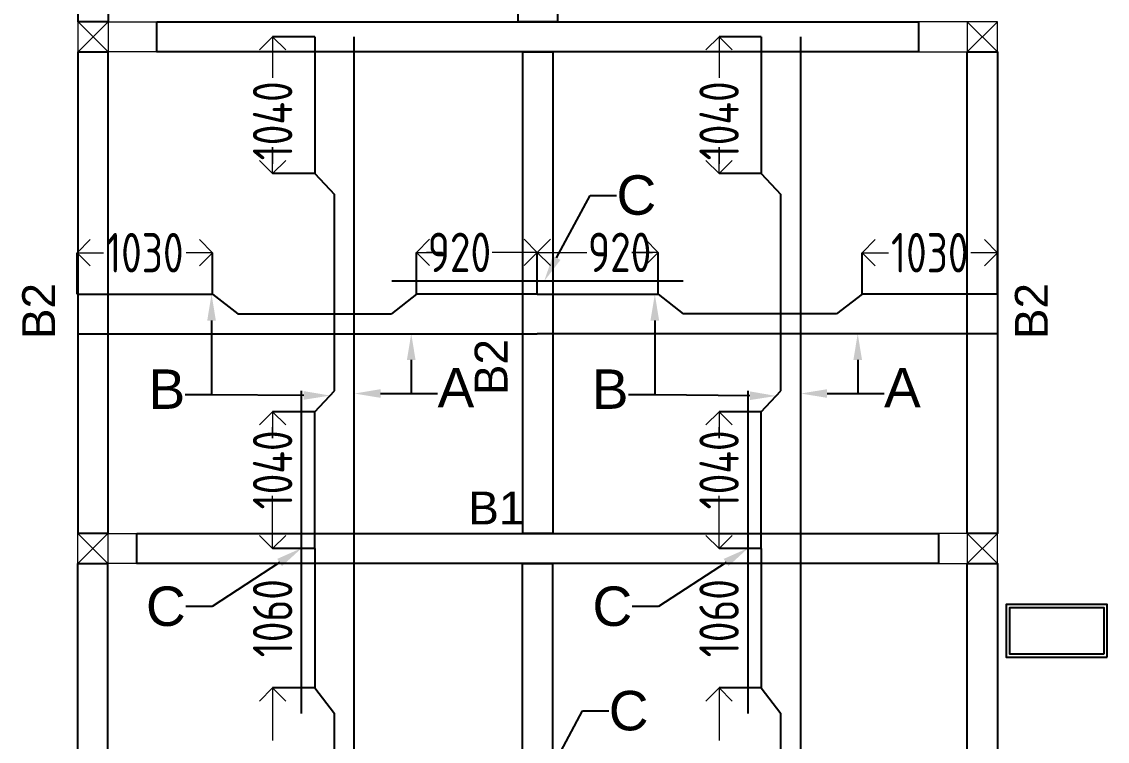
# Model space of a CAD drawing. Header units: inches. Extents: x -605 to 2991212, y -2872845 to 0.
# Drawn here: x 2845489 to 2853745, y -2279805 to -2274333 of the extents above; entities that cross this region are included whole.
import ezdxf
from ezdxf import colors
from ezdxf.entities.mleader import LeaderData, LeaderLine
from ezdxf.enums import TextEntityAlignment as Align
from ezdxf.math import Vec2, Vec3

# ---------------------------------------------------------------- set-up
doc = ezdxf.new("R2010")
doc.units = ezdxf.units.IN
doc.header["$LTSCALE"] = 600
doc.header["$MEASUREMENT"] = 0
for name, color, linetype, lineweight in [('rDIMension', 1, 'Continuous', 18), ('rRCC 2', 40, 'Continuous', 15), ('rREINF 1', 1, 'Continuous', 25)]:
    doc.layers.add(name, color=color, linetype=linetype, lineweight=lineweight)
doc.styles.add('DIM', font='geniso.shx', dxfattribs={"width": 0.85})
doc.styles.get("Standard").update_dxf_attribs({"font": 'arial.ttf'})
doc.dimstyles.new('ST-100', dxfattribs={"dimscale": 100, "dimtxt": 2.5, "dimasz": 2, "dimexe": 0.18, "dimexo": 0.0625, "dimgap": 0.2, "dimtad": 0, "dimdec": 0, "dimzin": 0, "dimdsep": 46, "dimtxsty": 'DIM', "dimblk": 'OPEN90', "dimcen": 0.09, "dimclrd": 256, "dimclrt": 7, "dimadec": 0, "dimazin": 0, "dimtfac": 1, "dimtdec": 0, "dimtofl": 0, "dimtmove": 0, "dimatfit": 3, "dimldrblk": 'OPEN90', "dimfxl": 1, "dimtolj": 1, "dimtzin": 0, "dimlwd": -1, "dimarcsym": 0})

# ---------------------------------------------------------------- blocks, each defined once
blk = doc.blocks.new('_Open90')
at = {"color": 0, "linetype": 'ByBlock', "lineweight": -2}
for p, q in [((-0.5, 0.5), (0, 0)), ((0, 0), (-1, 0)), ((0, 0), (-0.5, -0.5))]:
    blk.add_line(p, q, dxfattribs=at)
blk = doc.blocks.new('*D1012')
at = {"layer": 'Defpoints', "color": 0, "linetype": 'ByBlock'}
for p in [(2846940.3, -2276089.3), (2845910.3, -2276405.1), (2846940.3, -2276405.1)]:
    blk.add_point(p, dxfattribs=at)
at = {"layer": 'rDIMension', "color": 0, "linetype": 'ByBlock', "lineweight": -2}
for p, q in [((2845910.3, -2276405.1), (2845910.3, -2276089.3)), ((2846940.3, -2276405.1), (2846940.3, -2276089.3))]:
    blk.add_line(p, q, dxfattribs=at)
at = {"layer": 'rDIMension'}
for p, q in [((2846110.3, -2276089.3), (2846111.9, -2276089.3)), ((2846740.3, -2276089.3), (2846738.6, -2276089.3))]:
    blk.add_line(p, q, dxfattribs=at)
at = {"layer": 'rDIMension', "linetype": 'ByBlock', "xscale": 200, "yscale": 200, "zscale": 200, "rotation": 180}
blk.add_blockref('_Open90', (2845910.3, -2276089.3), dxfattribs=at)
at = {"layer": 'rDIMension', "linetype": 'ByBlock', "xscale": 200, "yscale": 200, "zscale": 200}
blk.add_blockref('_Open90', (2846940.3, -2276089.3), dxfattribs=at)
at = {"layer": 'rDIMension', "color": 7, "linetype": 'ByBlock', "insert": (2846425.3, -2276089.3), "char_height": 300, "attachment_point": 5, "style": 'DIM'}
blk.add_mtext('\\A1;1030', dxfattribs=at)
blk = doc.blocks.new('*D1013')
at = {"layer": 'Defpoints', "color": 0, "linetype": 'ByBlock'}
for p in [(2849410.3, -2276086.7), (2848490.3, -2276405.1), (2849410.3, -2276405.1)]:
    blk.add_point(p, dxfattribs=at)
at = {"layer": 'rDIMension', "color": 0, "linetype": 'ByBlock', "lineweight": -2}
for p, q in [((2848490.3, -2276405.1), (2848490.3, -2276086.7)), ((2849410.3, -2276405.1), (2849410.3, -2276086.7))]:
    blk.add_line(p, q, dxfattribs=at)
at = {"layer": 'rDIMension'}
for p, q in [((2848690.3, -2276086.7), (2848568.2, -2276086.7)), ((2849210.3, -2276086.7), (2849067.4, -2276086.7))]:
    blk.add_line(p, q, dxfattribs=at)
at = {"layer": 'rDIMension', "linetype": 'ByBlock', "xscale": 200, "yscale": 200, "zscale": 200, "rotation": 180}
blk.add_blockref('_Open90', (2848490.3, -2276086.7), dxfattribs=at)
at = {"layer": 'rDIMension', "linetype": 'ByBlock', "xscale": 200, "yscale": 200, "zscale": 200}
blk.add_blockref('_Open90', (2849410.3, -2276086.7), dxfattribs=at)
at = {"layer": 'rDIMension', "color": 7, "linetype": 'ByBlock', "insert": (2848817.8, -2276086.7), "char_height": 300, "attachment_point": 5, "style": 'DIM'}
blk.add_mtext('\\A1;920', dxfattribs=at)
blk = doc.blocks.new('*D1014')
at = {"layer": 'Defpoints', "color": 0, "linetype": 'ByBlock'}
for p in [(2851880.3, -2276089.3), (2851880.3, -2276405.1), (2852910.3, -2276405.1)]:
    blk.add_point(p, dxfattribs=at)
at = {"layer": 'rDIMension', "color": 0, "linetype": 'ByBlock', "lineweight": -2}
for p, q in [((2851880.3, -2276405.1), (2851880.3, -2276089.3)), ((2852910.3, -2276405.1), (2852910.3, -2276089.3))]:
    blk.add_line(p, q, dxfattribs=at)
at = {"layer": 'rDIMension'}
for p, q in [((2852080.3, -2276089.3), (2852081.9, -2276089.3)), ((2852710.3, -2276089.3), (2852708.6, -2276089.3))]:
    blk.add_line(p, q, dxfattribs=at)
at = {"layer": 'rDIMension', "linetype": 'ByBlock', "xscale": 200, "yscale": 200, "zscale": 200, "rotation": 180}
blk.add_blockref('_Open90', (2851880.3, -2276089.3), dxfattribs=at)
at = {"layer": 'rDIMension', "linetype": 'ByBlock', "xscale": 200, "yscale": 200, "zscale": 200}
blk.add_blockref('_Open90', (2852910.3, -2276089.3), dxfattribs=at)
at = {"layer": 'rDIMension', "color": 7, "linetype": 'ByBlock', "insert": (2852395.3, -2276089.3), "char_height": 300, "attachment_point": 5, "style": 'DIM'}
blk.add_mtext('\\A1;1030', dxfattribs=at)
blk = doc.blocks.new('*D1015')
at = {"layer": 'Defpoints', "color": 0, "linetype": 'ByBlock'}
for p in [(2849410.3, -2276086.7), (2849410.3, -2276405.1), (2850330.3, -2276405.1)]:
    blk.add_point(p, dxfattribs=at)
at = {"layer": 'rDIMension', "color": 0, "linetype": 'ByBlock', "lineweight": -2}
for p, q in [((2849410.3, -2276405.1), (2849410.3, -2276086.7)), ((2850330.3, -2276405.1), (2850330.3, -2276086.7))]:
    blk.add_line(p, q, dxfattribs=at)
at = {"layer": 'rDIMension'}
for p, q in [((2849610.3, -2276086.7), (2849787, -2276086.7)), ((2850130.3, -2276086.7), (2850286.2, -2276086.7))]:
    blk.add_line(p, q, dxfattribs=at)
at = {"layer": 'rDIMension', "linetype": 'ByBlock', "xscale": 200, "yscale": 200, "zscale": 200, "rotation": 180}
blk.add_blockref('_Open90', (2849410.3, -2276086.7), dxfattribs=at)
at = {"layer": 'rDIMension', "linetype": 'ByBlock', "xscale": 200, "yscale": 200, "zscale": 200}
blk.add_blockref('_Open90', (2850330.3, -2276086.7), dxfattribs=at)
at = {"layer": 'rDIMension', "color": 7, "linetype": 'ByBlock', "insert": (2850036.6, -2276086.7), "char_height": 300, "attachment_point": 5, "style": 'DIM'}
blk.add_mtext('\\A1;920', dxfattribs=at)
blk = doc.blocks.new('*D1124')
at = {"layer": 'Defpoints', "color": 0, "linetype": 'ByBlock'}
for p in [(2847397.1, -2278339.1), (2847717.8, -2278339.1), (2847717.8, -2279399.1)]:
    blk.add_point(p, dxfattribs=at)
at = {"layer": 'rDIMension'}
for p, q in [((2847397.1, -2278139.1), (2847397.1, -2277939.1)), ((2847397.1, -2279599.1), (2847397.1, -2279799.1))]:
    blk.add_line(p, q, dxfattribs=at)
at = {"layer": 'rDIMension', "color": 0, "linetype": 'ByBlock', "lineweight": -2}
for p, q in [((2847717.8, -2278339.1), (2847397.1, -2278339.1)), ((2847717.8, -2279399.1), (2847397.1, -2279399.1))]:
    blk.add_line(p, q, dxfattribs=at)
at = {"layer": 'rDIMension', "linetype": 'ByBlock', "xscale": 200, "yscale": 200, "zscale": 200}
for p, rotation in [((2847397.1, -2278339.1), 270), ((2847397.1, -2279399.1), 90)]:
    blk.add_blockref('_Open90', p, dxfattribs=dict(at, rotation=rotation))
at = {"layer": 'rDIMension', "color": 7, "linetype": 'ByBlock', "insert": (2847397.1, -2278869.1), "char_height": 300, "attachment_point": 5, "rotation": 90, "style": 'DIM'}
blk.add_mtext('\\A1;1060', dxfattribs=at)
blk = doc.blocks.new('*D1126')
at = {"layer": 'Defpoints', "color": 0, "linetype": 'ByBlock'}
for p in [(2850792.9, -2278339.1), (2851113.6, -2278339.1), (2851113.6, -2279399.1)]:
    blk.add_point(p, dxfattribs=at)
at = {"layer": 'rDIMension'}
for p, q in [((2850792.9, -2278139.1), (2850792.9, -2277939.1)), ((2850792.9, -2279599.1), (2850792.9, -2279799.1))]:
    blk.add_line(p, q, dxfattribs=at)
at = {"layer": 'rDIMension', "color": 0, "linetype": 'ByBlock', "lineweight": -2}
for p, q in [((2851113.6, -2278339.1), (2850792.9, -2278339.1)), ((2851113.6, -2279399.1), (2850792.9, -2279399.1))]:
    blk.add_line(p, q, dxfattribs=at)
at = {"layer": 'rDIMension', "linetype": 'ByBlock', "xscale": 200, "yscale": 200, "zscale": 200}
for p, rotation in [((2850792.9, -2278339.1), 270), ((2850792.9, -2279399.1), 90)]:
    blk.add_blockref('_Open90', p, dxfattribs=dict(at, rotation=rotation))
at = {"layer": 'rDIMension', "color": 7, "linetype": 'ByBlock', "insert": (2850792.9, -2278869.1), "char_height": 300, "attachment_point": 5, "rotation": 90, "style": 'DIM'}
blk.add_mtext('\\A1;1060', dxfattribs=at)
blk = doc.blocks.new('*D1128')
at = {"layer": 'Defpoints', "color": 0, "linetype": 'ByBlock'}
for p in [(2847717.8, -2277299.1), (2847397.1, -2278339.1), (2847717.8, -2278339.1)]:
    blk.add_point(p, dxfattribs=at)
at = {"layer": 'rDIMension', "color": 0, "linetype": 'ByBlock', "lineweight": -2}
for p, q in [((2847717.8, -2277299.1), (2847397.1, -2277299.1)), ((2847717.8, -2278339.1), (2847397.1, -2278339.1))]:
    blk.add_line(p, q, dxfattribs=at)
at = {"layer": 'rDIMension'}
for p, q in [((2847397.1, -2277499.1), (2847397.1, -2277415)), ((2847397.1, -2278139.1), (2847397.1, -2278067.2))]:
    blk.add_line(p, q, dxfattribs=at)
at = {"layer": 'rDIMension', "linetype": 'ByBlock', "xscale": 200, "yscale": 200, "zscale": 200}
for p, rotation in [((2847397.1, -2277299.1), 90), ((2847397.1, -2278339.1), 270)]:
    blk.add_blockref('_Open90', p, dxfattribs=dict(at, rotation=rotation))
at = {"layer": 'rDIMension', "color": 7, "linetype": 'ByBlock', "insert": (2847397.1, -2277741.1), "char_height": 300, "attachment_point": 5, "rotation": 90, "style": 'DIM'}
blk.add_mtext('\\A1;1040', dxfattribs=at)
blk = doc.blocks.new('*D1129')
at = {"layer": 'Defpoints', "color": 0, "linetype": 'ByBlock'}
for p in [(2847397.1, -2274447.5), (2847717.8, -2274447.5), (2847717.8, -2275487.5)]:
    blk.add_point(p, dxfattribs=at)
at = {"layer": 'rDIMension', "color": 0, "linetype": 'ByBlock', "lineweight": -2}
for p, q in [((2847717.8, -2274447.5), (2847397.1, -2274447.5)), ((2847717.8, -2275487.5), (2847397.1, -2275487.5))]:
    blk.add_line(p, q, dxfattribs=at)
at = {"layer": 'rDIMension'}
for p, q in [((2847397.1, -2274647.5), (2847397.1, -2274760.3)), ((2847397.1, -2275287.5), (2847397.1, -2275412.5))]:
    blk.add_line(p, q, dxfattribs=at)
at = {"layer": 'rDIMension', "linetype": 'ByBlock', "xscale": 200, "yscale": 200, "zscale": 200}
for p, rotation in [((2847397.1, -2274447.5), 90), ((2847397.1, -2275487.5), 270)]:
    blk.add_blockref('_Open90', p, dxfattribs=dict(at, rotation=rotation))
at = {"layer": 'rDIMension', "color": 7, "linetype": 'ByBlock', "insert": (2847397.1, -2275086.4), "char_height": 300, "attachment_point": 5, "rotation": 90, "style": 'DIM'}
blk.add_mtext('\\A1;1040', dxfattribs=at)
blk = doc.blocks.new('*D1130')
at = {"layer": 'Defpoints', "color": 0, "linetype": 'ByBlock'}
for p in [(2851113.6, -2277299.1), (2850792.9, -2278339.1), (2851113.6, -2278339.1)]:
    blk.add_point(p, dxfattribs=at)
at = {"layer": 'rDIMension', "color": 0, "linetype": 'ByBlock', "lineweight": -2}
for p, q in [((2851113.6, -2277299.1), (2850792.9, -2277299.1)), ((2851113.6, -2278339.1), (2850792.9, -2278339.1))]:
    blk.add_line(p, q, dxfattribs=at)
at = {"layer": 'rDIMension'}
for p, q in [((2850792.9, -2277499.1), (2850792.9, -2277415)), ((2850792.9, -2278139.1), (2850792.9, -2278067.2))]:
    blk.add_line(p, q, dxfattribs=at)
at = {"layer": 'rDIMension', "linetype": 'ByBlock', "xscale": 200, "yscale": 200, "zscale": 200}
for p, rotation in [((2850792.9, -2277299.1), 90), ((2850792.9, -2278339.1), 270)]:
    blk.add_blockref('_Open90', p, dxfattribs=dict(at, rotation=rotation))
at = {"layer": 'rDIMension', "color": 7, "linetype": 'ByBlock', "insert": (2850792.9, -2277741.1), "char_height": 300, "attachment_point": 5, "rotation": 90, "style": 'DIM'}
blk.add_mtext('\\A1;1040', dxfattribs=at)
blk = doc.blocks.new('*D1131')
at = {"layer": 'Defpoints', "color": 0, "linetype": 'ByBlock'}
for p in [(2850792.9, -2274447.5), (2851113.6, -2274447.5), (2851113.6, -2275487.5)]:
    blk.add_point(p, dxfattribs=at)
at = {"layer": 'rDIMension', "color": 0, "linetype": 'ByBlock', "lineweight": -2}
for p, q in [((2851113.6, -2274447.5), (2850792.9, -2274447.5)), ((2851113.6, -2275487.5), (2850792.9, -2275487.5))]:
    blk.add_line(p, q, dxfattribs=at)
at = {"layer": 'rDIMension'}
for p, q in [((2850792.9, -2274647.5), (2850792.9, -2274760.3)), ((2850792.9, -2275287.5), (2850792.9, -2275412.5))]:
    blk.add_line(p, q, dxfattribs=at)
at = {"layer": 'rDIMension', "linetype": 'ByBlock', "xscale": 200, "yscale": 200, "zscale": 200}
for p, rotation in [((2850792.9, -2274447.5), 90), ((2850792.9, -2275487.5), 270)]:
    blk.add_blockref('_Open90', p, dxfattribs=dict(at, rotation=rotation))
at = {"layer": 'rDIMension', "color": 7, "linetype": 'ByBlock', "insert": (2850792.9, -2275086.4), "char_height": 300, "attachment_point": 5, "rotation": 90, "style": 'DIM'}
blk.add_mtext('\\A1;1040', dxfattribs=at)

msp = doc.modelspace()

# ---------------------------------------------------------------- linework, layer by layer
at = {"color": 1, "linetype": 'ByBlock'}
for points in [[(2849264.2, -2268032.5), (2849564.2, -2268032.5), (2849564.2, -2274332.5), (2849264.2, -2274332.5)], [(2845918.2, -2272765.1), (2846147, -2272765.1), (2846147, -2274332.5), (2845918.2, -2274332.5)], [(2846517, -2274332.5), (2852310.3, -2274332.5), (2852310.3, -2274562.5), (2846517, -2274562.5)], [(2845917, -2274562.5), (2846144.7, -2274562.5), (2846144.7, -2278224.1), (2845917, -2278224.1)], [(2849299.8, -2274562.5), (2849527.5, -2274562.5), (2849527.5, -2278224), (2849299.8, -2278224)], [(2852680.3, -2274562.5), (2852910.3, -2274562.5), (2852910.3, -2278224.1), (2852680.3, -2278224.1)], [(2846364.7, -2278224.1), (2852460.3, -2278224.1), (2852460.3, -2278454.1), (2846364.7, -2278454.1)], [(2845914.7, -2278454.1), (2846142.5, -2278454.1), (2846142.5, -2282195.6), (2845914.7, -2282195.6)], [(2849297.5, -2278454), (2849525.3, -2278454), (2849525.3, -2282195.6), (2849297.5, -2282195.6)], [(2852680.3, -2278454.1), (2852910.3, -2278454.1), (2852910.3, -2282195.6), (2852680.3, -2282195.6)]]:
    msp.add_lwpolyline(points, close=True, dxfattribs=at)
at = {"color": 4, "linetype": 'ByBlock'}
for points in [[(2847717.8, -2274447.5), (2847717.8, -2275487.5), (2847867.8, -2275646.3)], [(2848017.8, -2278339.1), (2848017.8, -2274447.5)], [(2851113.6, -2274447.5), (2851113.6, -2275487.5), (2851263.6, -2275646.3)], [(2851413.6, -2278339.1), (2851413.6, -2274447.5)], [(2847867.8, -2277140.2), (2847867.8, -2275646.3)], [(2851263.6, -2277140.2), (2851263.6, -2275646.3)], [(2850520.7, -2276305.1), (2848304.2, -2276305.1)], [(2845910.3, -2276405.1), (2846940.3, -2276405.1), (2847133.5, -2276555.1)], [(2849410.3, -2276405.1), (2848490.3, -2276405.1), (2848302, -2276555.1)], [(2849410.3, -2276405.1), (2850330.3, -2276405.1), (2850518.5, -2276555.1)], [(2852910.3, -2276405.1), (2851880.3, -2276405.1), (2851687, -2276555.1)], [(2847133.5, -2276555.1), (2848302, -2276555.1)], [(2851687, -2276555.1), (2850518.5, -2276555.1)], [(2845910.3, -2276705.1), (2849410.3, -2276705.1)], [(2852910.3, -2276705.1), (2849410.3, -2276705.1)], [(2847617.8, -2279593.8), (2847617.8, -2277140.2)], [(2847717.8, -2278339.1), (2847717.8, -2277299.1), (2847867.8, -2277140.2)], [(2851013.6, -2279593.8), (2851013.6, -2277140.2)], [(2851113.6, -2278339.1), (2851113.6, -2277299.1), (2851263.6, -2277140.2)], [(2847717.8, -2278339.1), (2847717.8, -2279399.1), (2847867.8, -2279593.8)], [(2848017.8, -2282310.6), (2848017.8, -2278339.1)], [(2851113.6, -2278339.1), (2851113.6, -2279399.1), (2851263.6, -2279593.8)], [(2851413.6, -2282310.6), (2851413.6, -2278339.1)], [(2847867.8, -2281055.8), (2847867.8, -2279593.8)], [(2851263.6, -2281055.8), (2851263.6, -2279593.8)]]:
    msp.add_lwpolyline(points, dxfattribs=at)
at = {"color": 6, "linetype": 'ByBlock'}
msp.add_lwpolyline([(2853745.3, -2279165), (2853745.3, -2278765), (2852975.3, -2278765), (2852975.3, -2279165)], close=True, dxfattribs=at)
at = {"color": 3, "linetype": 'ByBlock'}
msp.add_lwpolyline([(2853720.3, -2279140), (2853720.3, -2278790), (2853000.3, -2278790), (2853000.3, -2279140)], close=True, dxfattribs=at)
at = {"layer": 'rRCC 2', "color": 6}
for p, q in [((2845917, -2274332.5), (2846147, -2274562.5)), ((2845917, -2274562.5), (2846147, -2274332.5)), ((2852910.3, -2274332.5), (2852680.3, -2274562.5)), ((2852910.3, -2274562.5), (2852680.3, -2274332.5)), ((2845914.7, -2278224.1), (2846144.7, -2278454.1)), ((2845914.7, -2278454.1), (2846144.7, -2278224.1)), ((2852910.3, -2278224.1), (2852680.3, -2278454.1)), ((2852910.3, -2278454.1), (2852680.3, -2278224.1))]:
    msp.add_line(p, q, dxfattribs=at)
for points in [[(2845917, -2274562.5), (2845917, -2274332.5), (2846517, -2274332.5), (2846517, -2274562.5)], [(2845917, -2274332.5), (2846147, -2274332.5), (2846147, -2274562.5), (2845917, -2274562.5)], [(2852910.3, -2274562.5), (2852910.3, -2274332.5), (2852310.3, -2274332.5), (2852310.3, -2274562.5)], [(2852910.3, -2274332.5), (2852680.3, -2274332.5), (2852680.3, -2274562.5), (2852910.3, -2274562.5)], [(2845914.7, -2278454.1), (2845914.7, -2278224.1), (2846364.7, -2278224.1), (2846364.7, -2278454.1)], [(2845914.7, -2278224.1), (2846144.7, -2278224.1), (2846144.7, -2278454.1), (2845914.7, -2278454.1)], [(2852910.3, -2278454.1), (2852910.3, -2278224.1), (2852460.3, -2278224.1), (2852460.3, -2278454.1)], [(2852910.3, -2278224.1), (2852680.3, -2278224.1), (2852680.3, -2278454.1), (2852910.3, -2278454.1)]]:
    msp.add_lwpolyline(points, close=True, dxfattribs=at)

# ---------------------------------------------------------------- texts
at = {"layer": 'rRCC 2'}
for p in [(2845617.6, -2276533.2), (2853168, -2276533.2), (2849058.9, -2276959.5)]:
    msp.add_text('B2', height=250, rotation=90, dxfattribs=at).set_placement(p, align=Align.MIDDLE_CENTER)
msp.add_text('B1', height=250, dxfattribs=at).set_placement((2849099, -2278030.8), align=Align.MIDDLE_CENTER)

# ---------------------------------------------------------------- dimensions: what is measured, and where the dimension line sits
at = {"layer": 'rDIMension', "color": 1, "linetype": 'ByBlock'}
for base, p1, p2, angle, override, picture, middle in [((2847397.1, -2274447.5), (2847717.8, -2275487.5), (2847717.8, -2274447.5), 90, {"dimtxt": 3, "dimexe": 0, "dimexo": 0, "dimtmove": 1, "dimfxl": 1.25, "dimtfillclr": 256, "dimarcsym": 2}, '*D1129', (2847397.1, -2275086.4)), ((2850792.9, -2274447.5), (2851113.6, -2275487.5), (2851113.6, -2274447.5), 90, {"dimtxt": 3, "dimexe": 0, "dimexo": 0, "dimtmove": 1, "dimfxl": 1.25, "dimtfillclr": 256, "dimarcsym": 2}, '*D1131', (2850792.9, -2275086.4)), ((2849410.3, -2276086.7), (2850330.3, -2276405.1), (2849410.3, -2276405.1), 180, {"dimtxt": 3, "dimexe": 0, "dimexo": 0, "dimtmove": 1, "dimfxl": 1.25, "dimtfillclr": 256, "dimarcsym": 2}, '*D1015', (2850036.6, -2276086.7)), ((2851880.3, -2276089.3), (2852910.3, -2276405.1), (2851880.3, -2276405.1), 180, {"dimtxt": 3, "dimasz": 2, "dimexe": 0, "dimexo": 0, "dimtmove": 1, "dimfxl": 1.25, "dimtfillclr": 256, "dimarcsym": 2}, '*D1014', (2852395.3, -2276089.3)), ((2847397.1, -2278339.1), (2847717.8, -2277299.1), (2847717.8, -2278339.1), 90, {"dimtxt": 3, "dimexe": 0, "dimexo": 0, "dimtmove": 1, "dimfxl": 1.25, "dimtfillclr": 256, "dimarcsym": 2}, '*D1128', (2847397.1, -2277741.1)), ((2850792.9, -2278339.1), (2851113.6, -2277299.1), (2851113.6, -2278339.1), 90, {"dimtxt": 3, "dimexe": 0, "dimexo": 0, "dimtmove": 1, "dimfxl": 1.25, "dimtfillclr": 256, "dimarcsym": 2}, '*D1130', (2850792.9, -2277741.1))]:
    dim = msp.add_linear_dim(base=base, p1=p1, p2=p2, angle=angle, dimstyle='ST-100', override=override, dxfattribs=at)
    dim.commit()
    dim.dimension.update_dxf_attribs({"geometry": picture, "text_midpoint": middle, "dimtype": 160})
for base, p1, p2, override, picture, middle in [((2846940.3, -2276089.3), (2845910.3, -2276405.1), (2846940.3, -2276405.1), {"dimtxt": 3, "dimasz": 2, "dimexe": 0, "dimexo": 0, "dimtmove": 1, "dimfxl": 1.25, "dimtfillclr": 256, "dimarcsym": 2}, '*D1012', (2846425.3, -2276089.3)), ((2849410.3, -2276086.7), (2848490.3, -2276405.1), (2849410.3, -2276405.1), {"dimtxt": 3, "dimexe": 0, "dimexo": 0, "dimtmove": 1, "dimfxl": 1.25, "dimtfillclr": 256, "dimarcsym": 2}, '*D1013', (2848817.8, -2276086.7))]:
    dim = msp.add_linear_dim(base=base, p1=p1, p2=p2, dimstyle='ST-100', override=override, dxfattribs=at)
    dim.commit()
    dim.dimension.update_dxf_attribs({"geometry": picture, "text_midpoint": middle, "dimtype": 160})
for base, p1, p2, picture, middle in [((2847397.1, -2278339.1), (2847717.8, -2279399.1), (2847717.8, -2278339.1), '*D1124', (2847397.1, -2278869.1)), ((2850792.9, -2278339.1), (2851113.6, -2279399.1), (2851113.6, -2278339.1), '*D1126', (2850792.9, -2278869.1))]:
    dim = msp.add_linear_dim(base=base, p1=p1, p2=p2, angle=90, dimstyle='ST-100', override={"dimtxt": 3, "dimexe": 0, "dimexo": 0, "dimtmove": 1, "dimfxl": 1.25, "dimtfillclr": 256, "dimarcsym": 2}, dxfattribs=at)
    dim.commit()
    dim.dimension.update_dxf_attribs({"geometry": picture, "text_midpoint": middle})

# ---------------------------------------------------------------- leaders
at = {"layer": 'rREINF 1', "color": 3, "linetype": 'ByBlock'}
ml = msp.add_multileader_mtext('Standard', dxfattribs=at)
ml.set_content('C', color=3)
ml.set_leader_properties()
ml.build(insert=Vec2(0, 0))
ml.multileader.update_dxf_attribs({"text_top_attachment_type": 0, "text_bottom_attachment_type": 0, "dogleg_length": 200, "arrow_head_size": 200})
ctx = ml.context
ctx.base_point, ctx.char_height, ctx.arrow_head_size, ctx.landing_gap_size, ctx.plane_origin = Vec3(2850012.3, -2275653.2), 300, 200, 0.09, Vec3(2849041.5, -2276555.7)
notes = []
notes.append((ctx, [(0, (1, 1, 0), (2849812.3, -2275653.2), (1, 0), 200, [(0, [(2849462.9, -2276305.1)], 256, [])])]))
ctx.mtext.insert, ctx.mtext.flow_direction = Vec3(2850012.4, -2275500.6), 5
ml = msp.add_multileader_mtext('Standard', dxfattribs=at)
ml.set_content('B', color=3)
ml.set_leader_properties()
ml.build(insert=Vec2(0, 0))
ml.multileader.update_dxf_attribs({"text_top_attachment_type": 0, "text_bottom_attachment_type": 0, "dogleg_length": 200, "arrow_head_size": 200})
ctx = ml.context
ctx.base_point, ctx.char_height, ctx.arrow_head_size, ctx.landing_gap_size, ctx.plane_origin = Vec3(2846506, -2277171.4), 300, 200, 0.09, Vec3(2846966.8, -2276578.2)
ctx.text_align_type = 2
notes.append((ctx, [(0, (1, 1, 0), (2846932.7, -2277171.4), (-1, 0), 200, [(0, [(2846932.7, -2276405.1)], 256, [])])]))
ctx.mtext.insert, ctx.mtext.alignment, ctx.mtext.flow_direction = Vec3(2846732.6, -2276977), 3, 5
ml = msp.add_multileader_mtext('Standard', dxfattribs=at)
ml.set_content('B', color=3)
ml.set_leader_properties()
ml.build(insert=Vec2(0, 0))
ml.multileader.update_dxf_attribs({"text_top_attachment_type": 0, "text_bottom_attachment_type": 0, "dogleg_length": 200, "arrow_head_size": 200})
ctx = ml.context
ctx.base_point, ctx.char_height, ctx.arrow_head_size, ctx.landing_gap_size, ctx.plane_origin = Vec3(2849877.3, -2277171.4), 300, 200, 0.09, Vec3(2850338.1, -2276578.2)
ctx.text_align_type = 2
notes.append((ctx, [(0, (1, 1, 0), (2850304, -2277171.4), (-1, 0), 200, [(0, [(2850304, -2276405.1)], 256, [])])]))
ctx.mtext.insert, ctx.mtext.alignment, ctx.mtext.flow_direction = Vec3(2850103.9, -2276977), 3, 5
ml = msp.add_multileader_mtext('Standard', dxfattribs=at)
ml.set_content('A', color=3)
ml.set_leader_properties()
ml.build(insert=Vec2(0, 0))
ml.multileader.update_dxf_attribs({"text_top_attachment_type": 0, "text_bottom_attachment_type": 0, "dogleg_length": 200, "arrow_head_size": 200})
ctx = ml.context
ctx.base_point, ctx.char_height, ctx.arrow_head_size, ctx.landing_gap_size, ctx.plane_origin = Vec3(2848651.4, -2277160.3), 300, 200, 0.09, Vec3(2848604.8, -2276567)
notes.append((ctx, [(0, (1, 1, 0), (2848451.4, -2277160.3), (1, 0), 200, [(0, [(2848451.4, -2276705.1)], 256, [])])]))
ctx.mtext.insert, ctx.mtext.flow_direction = Vec3(2848651.5, -2276965.9), 5
ml = msp.add_multileader_mtext('Standard', dxfattribs=at)
ml.set_content('A', color=3)
ml.set_leader_properties()
ml.build(insert=Vec2(0, 0))
ml.multileader.update_dxf_attribs({"text_top_attachment_type": 0, "text_bottom_attachment_type": 0, "dogleg_length": 200, "arrow_head_size": 200})
ctx = ml.context
ctx.base_point, ctx.char_height, ctx.arrow_head_size, ctx.landing_gap_size, ctx.plane_origin = Vec3(2852047.2, -2277160.3), 300, 200, 0.09, Vec3(2852000.6, -2276567)
notes.append((ctx, [(0, (1, 1, 0), (2851847.2, -2277160.3), (1, 0), 200, [(0, [(2851847.2, -2276705.1)], 256, [])])]))
ctx.mtext.insert, ctx.mtext.flow_direction = Vec3(2852047.3, -2276965.9), 5
ml = msp.add_multileader_mtext('Standard', dxfattribs=at)
ml.set_content('', color=3)
ml.set_leader_properties()
ml.build(insert=Vec2(0, 0))
ml.multileader.update_dxf_attribs({"text_top_attachment_type": 0, "text_bottom_attachment_type": 0, "dogleg_length": 200, "arrow_head_size": 200})
ctx = ml.context
ctx.base_point, ctx.char_height, ctx.arrow_head_size, ctx.landing_gap_size, ctx.plane_origin = Vec3(2846732.5, -2277171.4), 300, 200, 0.09, Vec3(2847536.1, -2277171.4)
ctx.text_align_type = 2
notes.append((ctx, [(0, (1, 1, 0), (2846932.7, -2277171.4), (-1, 0), 200, [(0, [(2847834.2, -2277175.8)], 256, [])])]))
ctx.mtext.insert, ctx.mtext.alignment, ctx.mtext.flow_direction = Vec3(2846732.6, -2277021.4), 3, 5
ml = msp.add_multileader_mtext('Standard', dxfattribs=at)
ml.set_content('', color=3)
ml.set_leader_properties()
ml.build(insert=Vec2(0, 0))
ml.multileader.update_dxf_attribs({"text_top_attachment_type": 0, "text_bottom_attachment_type": 0, "dogleg_length": 200, "arrow_head_size": 200})
ctx = ml.context
ctx.base_point, ctx.char_height, ctx.arrow_head_size, ctx.landing_gap_size, ctx.plane_origin = Vec3(2848651.4, -2277160.3), 300, 200, 0.09, Vec3(2848035.5, -2277160.3)
notes.append((ctx, [(0, (1, 1, 0), (2848451.4, -2277160.3), (1, 0), 200, [(0, [(2848018.6, -2277160.3)], 256, [])])]))
ctx.mtext.insert, ctx.mtext.flow_direction = Vec3(2848651.5, -2277010.3), 5
ml = msp.add_multileader_mtext('Standard', dxfattribs=at)
ml.set_content('', color=3)
ml.set_leader_properties()
ml.build(insert=Vec2(0, 0))
ml.multileader.update_dxf_attribs({"text_top_attachment_type": 0, "text_bottom_attachment_type": 0, "dogleg_length": 200, "arrow_head_size": 200})
ctx = ml.context
ctx.base_point, ctx.char_height, ctx.arrow_head_size, ctx.landing_gap_size, ctx.plane_origin = Vec3(2850103.8, -2277171.4), 300, 200, 0.09, Vec3(2850907.3, -2277171.4)
ctx.text_align_type = 2
notes.append((ctx, [(0, (1, 1, 0), (2850304, -2277171.4), (-1, 0), 200, [(0, [(2851227.3, -2277178.7)], 256, [])])]))
ctx.mtext.insert, ctx.mtext.alignment, ctx.mtext.flow_direction = Vec3(2850103.9, -2277021.4), 3, 5
ml = msp.add_multileader_mtext('Standard', dxfattribs=at)
ml.set_content('', color=3)
ml.set_leader_properties()
ml.build(insert=Vec2(0, 0))
ml.multileader.update_dxf_attribs({"text_top_attachment_type": 0, "text_bottom_attachment_type": 0, "dogleg_length": 200, "arrow_head_size": 200})
ctx = ml.context
ctx.base_point, ctx.char_height, ctx.arrow_head_size, ctx.landing_gap_size, ctx.plane_origin = Vec3(2852047.2, -2277160.3), 300, 200, 0.09, Vec3(2851431.3, -2277160.3)
notes.append((ctx, [(0, (1, 1, 0), (2851847.2, -2277160.3), (1, 0), 200, [(0, [(2851414.4, -2277160.3)], 256, [])])]))
ctx.mtext.insert, ctx.mtext.flow_direction = Vec3(2852047.3, -2277010.3), 5
ml = msp.add_multileader_mtext('Standard', dxfattribs=at)
ml.set_content('C', color=3)
ml.set_leader_properties()
ml.build(insert=Vec2(0, 0))
ml.multileader.update_dxf_attribs({"text_top_attachment_type": 0, "text_bottom_attachment_type": 0, "dogleg_length": 200, "arrow_head_size": 200})
ctx = ml.context
ctx.base_point, ctx.char_height, ctx.arrow_head_size, ctx.landing_gap_size, ctx.plane_origin = Vec3(2846471, -2278780.6), 300, 200, 0.09, Vec3(2847367.3, -2278378)
ctx.text_align_type = 2
notes.append((ctx, [(1, (1, 1, 0), (2846936.4, -2278780.6), (-1, 0), 200, [(0, [(2847617.8, -2278336.1)], 256, [])])]))
ctx.mtext.insert, ctx.mtext.alignment, ctx.mtext.flow_direction = Vec3(2846736.3, -2278628), 3, 5
ml = msp.add_multileader_mtext('Standard', dxfattribs=at)
ml.set_content('C', color=3)
ml.set_leader_properties()
ml.build(insert=Vec2(0, 0))
ml.multileader.update_dxf_attribs({"text_top_attachment_type": 0, "text_bottom_attachment_type": 0, "dogleg_length": 200, "arrow_head_size": 200})
ctx = ml.context
ctx.base_point, ctx.char_height, ctx.arrow_head_size, ctx.landing_gap_size, ctx.plane_origin = Vec3(2849866.9, -2278780.6), 300, 200, 0.09, Vec3(2850763.1, -2278378)
ctx.text_align_type = 2
notes.append((ctx, [(1, (1, 1, 0), (2850332.2, -2278780.6), (-1, 0), 200, [(0, [(2851013.6, -2278336.1)], 256, [])])]))
ctx.mtext.insert, ctx.mtext.alignment, ctx.mtext.flow_direction = Vec3(2850132.2, -2278628), 3, 5
ml = msp.add_multileader_mtext('Standard', dxfattribs=at)
ml.set_content('C', color=3)
ml.set_leader_properties()
ml.build(insert=Vec2(0, 0))
ml.multileader.update_dxf_attribs({"text_top_attachment_type": 0, "text_bottom_attachment_type": 0, "dogleg_length": 200, "arrow_head_size": 200})
ctx = ml.context
ctx.base_point, ctx.char_height, ctx.arrow_head_size, ctx.landing_gap_size, ctx.plane_origin = Vec3(2849953.6, -2279574.7), 300, 200, 0.09, Vec3(2848982.8, -2280477.2)
notes.append((ctx, [(0, (1, 1, 0), (2849753.6, -2279574.7), (1, 0), 200, [(0, [(2849404.2, -2280226.6)], 256, [])])]))
ctx.mtext.insert, ctx.mtext.flow_direction = Vec3(2849953.7, -2279422.1), 5
for ctx, leaders in notes:
    for number, flags, end, landing, length, lines in leaders:
        leader = LeaderData()
        leader.index, (leader.has_last_leader_line, leader.has_dogleg_vector, leader.attachment_direction) = number, flags
        leader.last_leader_point, leader.dogleg_vector, leader.dogleg_length = Vec3(end), Vec3(landing), length
        for number, points, colour, breaks in lines:
            line = LeaderLine()
            line.index, line.vertices, line.color, line.breaks = number, Vec3.list(points), colors.encode_raw_color(colour), breaks
            leader.lines.append(line)
        ctx.leaders.append(leader)

doc.saveas('drawing.dxf')
